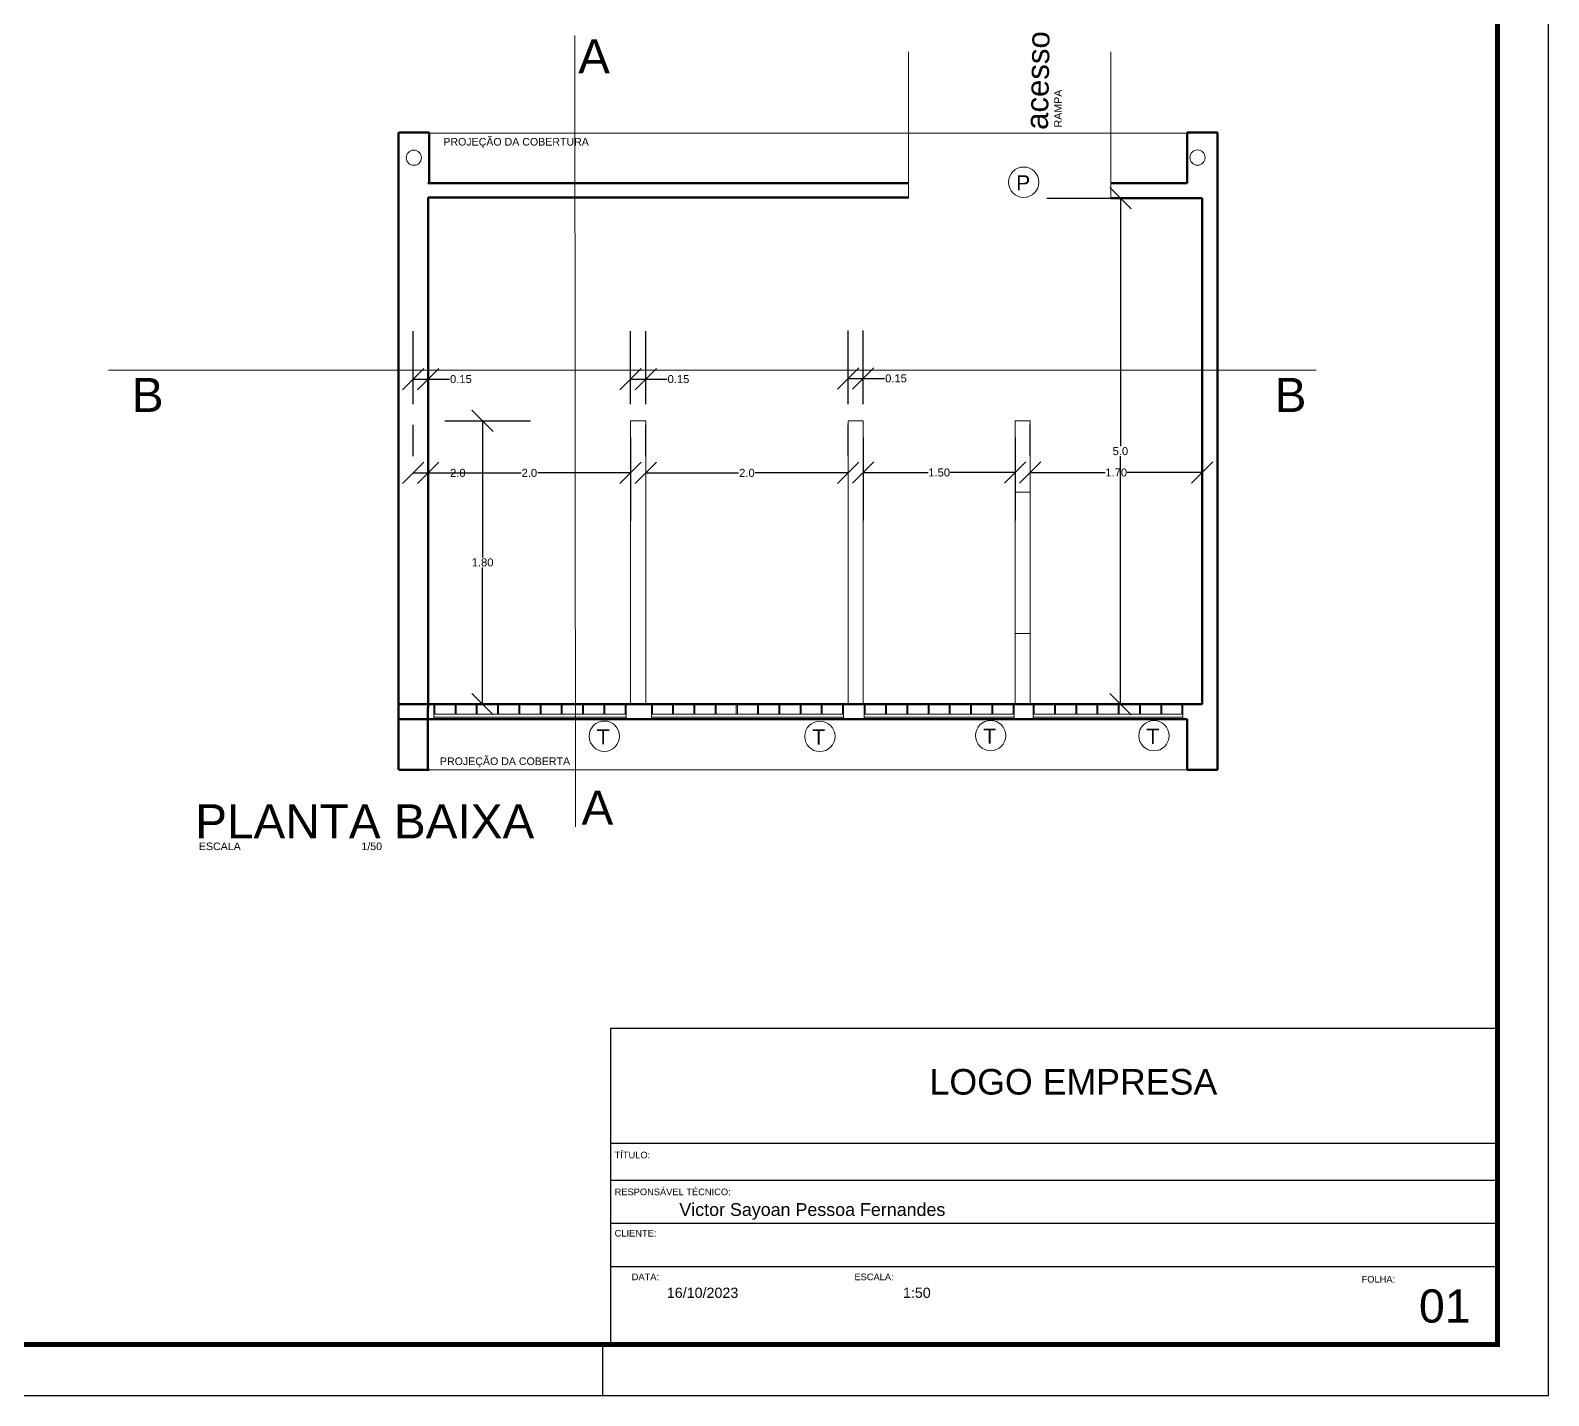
# Model space of a CAD drawing. Header units: metres. Extents: x 4188.7 to 4272.1, y 2012.8 to 2020.9.
# Drawn here: x 4194.43 to 4200.12, y 2012.8 to 2017.92 of the extents above; entities that cross this region are included whole.
import ezdxf

# ---------------------------------------------------------------- set-up
doc = ezdxf.new("R2010")
doc.units = ezdxf.units.M
doc.linetypes.add('HIDDEN', pattern=[9.525, 6.35, -3.175])
doc.layers.add('ARQ-FOLHA', color=7, linetype='Continuous')
for name, color, linetype, lineweight in [('Cotas', 1, 'Continuous', 5), ('MURO', 2, 'Continuous', 15), ('PAREDE', 5, 'Continuous', 60), ('PISO', 1, 'Continuous', 9), ('PROJEÇÃO', 1, 'HIDDEN', 9), ('TEXTO', 7, 'Continuous', 18)]:
    doc.layers.add(name, color=color, linetype=linetype, lineweight=lineweight)
doc.styles.add('60-50', font='arial.ttf', dxfattribs={"height": 0.075})
doc.styles.add('arial', font='arial.ttf')
doc.styles.get("Standard").update_dxf_attribs({"font": 'arial.ttf'})
doc.dimstyles.get("Standard").update_dxf_attribs({"dimtxt": 0.03, "dimasz": 0.08, "dimexe": 0.18, "dimexo": 0.0625, "dimgap": 0.0035, "dimtad": 0, "dimtih": 1, "dimtoh": 1, "dimdec": 4, "dimzin": 0, "dimdsep": 46, "dimtxsty": 'Standard', "dimblk": 'OBLIQUE', "dimcen": 0.05, "dimadec": 0, "dimazin": 0, "dimtfac": 1, "dimtdec": 4, "dimtofl": 0, "dimtmove": 0, "dimatfit": 3, "dimldrblk": 'OBLIQUE', "dimfxl": 1, "dimtolj": 1, "dimtzin": 0, "dimarcsym": 0})

# ---------------------------------------------------------------- blocks, each defined once
blk = doc.blocks.new('FOLHA A2')
at = {"layer": 'ARQ-FOLHA'}
for p, q in [((594, -420), (594, 0)), ((409, -420), (409, -410)), ((0, -420), (594, -420))]:
    blk.add_line(p, q, dxfattribs=at)
at = {"layer": 'ARQ-FOLHA', "const_width": 1}
blk.add_lwpolyline([(25, -410), (584, -410), (584, -10), (25, -10), (25, -410)], dxfattribs=at)
blk = doc.blocks.new('_OBLIQUE')
at = {"color": 0, "linetype": 'ByBlock'}
blk.add_line((-0.5, -0.5), (0.5, 0.5), dxfattribs=at)
blk = doc.blocks.new('*D9')
at = {"color": 0, "lineweight": -2, "transparency": 16777216}
for p, q in [((4195.8631, 2016.5179), (4195.8631, 2016.7918)), ((4195.92, 2016.5179), (4195.92, 2016.7918)), ((4195.8631, 2016.6118), (4195.92, 2016.6118)), ((4195.92, 2016.6118), (4196, 2016.6118))]:
    blk.add_line(p, q, dxfattribs=at)
at = {"color": 0, "lineweight": -2, "transparency": 16777216, "xscale": 0.08, "yscale": 0.08, "zscale": 0.08, "rotation": 180}
blk.add_blockref('_OBLIQUE', (4195.8631, 2016.6118), dxfattribs=at)
at = {"color": 0, "lineweight": -2, "transparency": 16777216, "xscale": 0.08, "yscale": 0.08, "zscale": 0.08}
blk.add_blockref('_OBLIQUE', (4195.92, 2016.6118), dxfattribs=at)
at = {"color": 0, "transparency": 16777216, "insert": (4196.0426, 2016.6118), "char_height": 0.03, "attachment_point": 5}
blk.add_mtext('\\A1;0.15', dxfattribs=at)
blk = doc.blocks.new('*D10')
at = {"color": 0, "lineweight": -2, "transparency": 16777216}
for p, q in [((4196.6785, 2016.5179), (4196.6785, 2016.7918)), ((4196.7354, 2016.5179), (4196.7354, 2016.7918)), ((4196.6785, 2016.6118), (4196.7354, 2016.6118)), ((4196.7354, 2016.6118), (4196.8154, 2016.6118))]:
    blk.add_line(p, q, dxfattribs=at)
at = {"color": 0, "lineweight": -2, "transparency": 16777216, "xscale": 0.08, "yscale": 0.08, "zscale": 0.08, "rotation": 180}
blk.add_blockref('_OBLIQUE', (4196.6785, 2016.6118), dxfattribs=at)
at = {"color": 0, "lineweight": -2, "transparency": 16777216, "xscale": 0.08, "yscale": 0.08, "zscale": 0.08}
blk.add_blockref('_OBLIQUE', (4196.7354, 2016.6118), dxfattribs=at)
at = {"color": 0, "transparency": 16777216, "insert": (4196.8579, 2016.6118), "char_height": 0.03, "attachment_point": 5}
blk.add_mtext('\\A1;0.15', dxfattribs=at)
blk = doc.blocks.new('*D11')
at = {"color": 0, "lineweight": -2, "transparency": 16777216}
for p, q in [((4195.92, 2016.3929), (4195.92, 2016.0802)), ((4196.6785, 2016.3929), (4196.6785, 2016.0802)), ((4195.92, 2016.2602), (4196.2682, 2016.2602)), ((4196.6785, 2016.2602), (4196.3303, 2016.2602))]:
    blk.add_line(p, q, dxfattribs=at)
at = {"color": 0, "lineweight": -2, "transparency": 16777216, "xscale": 0.08, "yscale": 0.08, "zscale": 0.08, "rotation": 180}
blk.add_blockref('_OBLIQUE', (4195.92, 2016.2602), dxfattribs=at)
at = {"color": 0, "lineweight": -2, "transparency": 16777216, "xscale": 0.08, "yscale": 0.08, "zscale": 0.08}
blk.add_blockref('_OBLIQUE', (4196.6785, 2016.2602), dxfattribs=at)
at = {"color": 0, "transparency": 16777216, "insert": (4196.2992, 2016.2602), "char_height": 0.03, "attachment_point": 5}
blk.add_mtext('\\A1;2.0', dxfattribs=at)
blk = doc.blocks.new('*D12')
at = {"color": 0, "lineweight": -2, "transparency": 16777216}
for p, q in [((4196.7354, 2016.3227), (4196.7354, 2016.4402)), ((4197.4938, 2016.3227), (4197.4938, 2016.4402)), ((4196.7354, 2016.2602), (4197.0836, 2016.2602)), ((4197.4938, 2016.2602), (4197.1456, 2016.2602))]:
    blk.add_line(p, q, dxfattribs=at)
at = {"color": 0, "lineweight": -2, "transparency": 16777216, "xscale": 0.08, "yscale": 0.08, "zscale": 0.08, "rotation": 180}
blk.add_blockref('_OBLIQUE', (4196.7354, 2016.2602), dxfattribs=at)
at = {"color": 0, "lineweight": -2, "transparency": 16777216, "xscale": 0.08, "yscale": 0.08, "zscale": 0.08}
blk.add_blockref('_OBLIQUE', (4197.4938, 2016.2602), dxfattribs=at)
at = {"color": 0, "transparency": 16777216, "insert": (4197.1146, 2016.2602), "char_height": 0.03, "attachment_point": 5}
blk.add_mtext('\\A1;2.0', dxfattribs=at)
blk = doc.blocks.new('*D13')
at = {"color": 0, "lineweight": -2, "transparency": 16777216}
for p, q in [((4195.8631, 2016.3227), (4195.8631, 2016.4402)), ((4195.92, 2016.3227), (4195.92, 2016.4402)), ((4195.8631, 2016.2602), (4195.92, 2016.2602)), ((4195.92, 2016.2602), (4196, 2016.2602))]:
    blk.add_line(p, q, dxfattribs=at)
at = {"color": 0, "lineweight": -2, "transparency": 16777216, "xscale": 0.08, "yscale": 0.08, "zscale": 0.08, "rotation": 180}
blk.add_blockref('_OBLIQUE', (4195.8631, 2016.2602), dxfattribs=at)
at = {"color": 0, "lineweight": -2, "transparency": 16777216, "xscale": 0.08, "yscale": 0.08, "zscale": 0.08}
blk.add_blockref('_OBLIQUE', (4195.92, 2016.2602), dxfattribs=at)
at = {"color": 0, "transparency": 16777216, "insert": (4196.031, 2016.2602), "char_height": 0.03, "attachment_point": 5}
blk.add_mtext('\\A1;2.0', dxfattribs=at)
blk = doc.blocks.new('*D14')
at = {"color": 0, "lineweight": -2, "transparency": 16777216}
for p, q in [((4195.9825, 2016.4554), (4196.3039, 2016.4554)), ((4196.1239, 2016.4554), (4196.1239, 2015.9433)), ((4196.1239, 2015.3936), (4196.1239, 2015.9057)), ((4196.4074, 2015.3936), (4195.9439, 2015.3936))]:
    blk.add_line(p, q, dxfattribs=at)
at = {"color": 0, "lineweight": -2, "transparency": 16777216, "xscale": 0.08, "yscale": 0.08, "zscale": 0.08}
for p, rotation in [((4196.1239, 2016.4554), 90), ((4196.1239, 2015.3936), 270)]:
    blk.add_blockref('_OBLIQUE', p, dxfattribs=dict(at, rotation=rotation))
at = {"color": 0, "transparency": 16777216, "insert": (4196.1239, 2015.9245), "char_height": 0.03, "attachment_point": 5}
blk.add_mtext('\\A1;1.80', dxfattribs=at)
blk = doc.blocks.new('*D15')
at = {"color": 0, "lineweight": -2, "transparency": 16777216}
for p, q in [((4197.5507, 2016.3929), (4197.5507, 2016.0816)), ((4198.1195, 2016.3929), (4198.1195, 2016.0816)), ((4197.5507, 2016.2616), (4197.7941, 2016.2616)), ((4198.1195, 2016.2616), (4197.8761, 2016.2616))]:
    blk.add_line(p, q, dxfattribs=at)
at = {"color": 0, "lineweight": -2, "transparency": 16777216, "xscale": 0.08, "yscale": 0.08, "zscale": 0.08, "rotation": 180}
blk.add_blockref('_OBLIQUE', (4197.5507, 2016.2616), dxfattribs=at)
at = {"color": 0, "lineweight": -2, "transparency": 16777216, "xscale": 0.08, "yscale": 0.08, "zscale": 0.08}
blk.add_blockref('_OBLIQUE', (4198.1195, 2016.2616), dxfattribs=at)
at = {"color": 0, "transparency": 16777216, "insert": (4197.8351, 2016.2616), "char_height": 0.03, "attachment_point": 5}
blk.add_mtext('\\A1;1.50', dxfattribs=at)
blk = doc.blocks.new('*D16')
at = {"color": 0, "lineweight": -2, "transparency": 16777216}
for p, q in [((4198.1764, 2016.3241), (4198.1764, 2016.4416)), ((4198.8211, 2016.3241), (4198.8211, 2016.4416)), ((4198.1764, 2016.2616), (4198.4578, 2016.2616)), ((4198.8211, 2016.2616), (4198.5398, 2016.2616))]:
    blk.add_line(p, q, dxfattribs=at)
at = {"color": 0, "lineweight": -2, "transparency": 16777216, "xscale": 0.08, "yscale": 0.08, "zscale": 0.08, "rotation": 180}
blk.add_blockref('_OBLIQUE', (4198.1764, 2016.2616), dxfattribs=at)
at = {"color": 0, "lineweight": -2, "transparency": 16777216, "xscale": 0.08, "yscale": 0.08, "zscale": 0.08}
blk.add_blockref('_OBLIQUE', (4198.8211, 2016.2616), dxfattribs=at)
at = {"color": 0, "transparency": 16777216, "insert": (4198.4988, 2016.2616), "char_height": 0.03, "attachment_point": 5}
blk.add_mtext('\\A1;1.70', dxfattribs=at)
blk = doc.blocks.new('*D17')
at = {"color": 0, "lineweight": -2, "transparency": 16777216}
for p, q in [((4198.2389, 2017.2899), (4198.6944, 2017.2899)), ((4198.5144, 2017.2899), (4198.5144, 2016.3605)), ((4198.5144, 2015.3936), (4198.5144, 2016.3229)), ((4198.2389, 2015.3936), (4198.6944, 2015.3936))]:
    blk.add_line(p, q, dxfattribs=at)
at = {"color": 0, "lineweight": -2, "transparency": 16777216, "xscale": 0.08, "yscale": 0.08, "zscale": 0.08}
for p, rotation in [((4198.5144, 2017.2899), 90), ((4198.5144, 2015.3936), 270)]:
    blk.add_blockref('_OBLIQUE', p, dxfattribs=dict(at, rotation=rotation))
at = {"color": 0, "transparency": 16777216, "insert": (4198.5144, 2016.3417), "char_height": 0.03, "attachment_point": 5}
blk.add_mtext('\\A1;5.0', dxfattribs=at)
blk = doc.blocks.new('*D18')
at = {"color": 0, "lineweight": -2, "transparency": 16777216}
for p, q in [((4197.4938, 2016.5179), (4197.4938, 2016.7947)), ((4197.5507, 2016.5179), (4197.5507, 2016.7947)), ((4197.4938, 2016.6147), (4197.5507, 2016.6147)), ((4197.5507, 2016.6147), (4197.6307, 2016.6147))]:
    blk.add_line(p, q, dxfattribs=at)
at = {"color": 0, "lineweight": -2, "transparency": 16777216, "xscale": 0.08, "yscale": 0.08, "zscale": 0.08, "rotation": 180}
blk.add_blockref('_OBLIQUE', (4197.4938, 2016.6147), dxfattribs=at)
at = {"color": 0, "lineweight": -2, "transparency": 16777216, "xscale": 0.08, "yscale": 0.08, "zscale": 0.08}
blk.add_blockref('_OBLIQUE', (4197.5507, 2016.6147), dxfattribs=at)
at = {"color": 0, "transparency": 16777216, "insert": (4197.6733, 2016.6147), "char_height": 0.03, "attachment_point": 5}
blk.add_mtext('\\A1;0.15', dxfattribs=at)

msp = doc.modelspace()

# ---------------------------------------------------------------- linework, layer by layer
at = {"layer": 'ARQ-FOLHA'}
for p, q in [((4199.92799, 2014.17669), (4196.60273, 2014.17669)), ((4196.60273, 2014.17669), (4196.60273, 2012.99227)), ((4199.92799, 2013.7457), (4196.60273, 2013.7457)), ((4196.60273, 2013.62788), (4196.60273, 2013.62788)), ((4199.92799, 2013.60771), (4196.60273, 2013.60771)), ((4196.60273, 2013.44677), (4196.60273, 2013.44677)), ((4199.92799, 2013.44576), (4196.60273, 2013.44576)), ((4199.92799, 2013.28381), (4196.60273, 2013.28381))]:
    msp.add_line(p, q, dxfattribs=at)
at = {"layer": 'Cotas'}
for centre in [(4198.15209, 2017.35025), (4196.57997, 2015.27315), (4197.38818, 2015.27242), (4198.02821, 2015.2754), (4198.64029, 2015.27482)]:
    msp.add_circle(centre, 0.05688, dxfattribs=at)
at = {"layer": 'MURO'}
for p, q in [((4196.47016, 2017.89966), (4196.47193, 2014.9338)), ((4194.72183, 2016.646), (4199.24856, 2016.646)), ((4195.92002, 2015.3936), (4195.92002, 2016.45544)), ((4196.67847, 2016.45544), (4196.73536, 2016.45544)), ((4196.67847, 2016.45544), (4196.67847, 2015.3936)), ((4196.73536, 2016.45544), (4196.73536, 2015.3936)), ((4197.49381, 2016.45544), (4197.5507, 2016.45544)), ((4197.49381, 2016.45544), (4197.49381, 2015.3936)), ((4197.5507, 2016.45544), (4197.5507, 2015.3936)), ((4198.11954, 2016.1886), (4198.11954, 2016.45544)), ((4198.11954, 2016.45544), (4198.17642, 2016.45544)), ((4198.17642, 2016.45544), (4198.17642, 2016.1886)), ((4198.11954, 2015.39739), (4198.11954, 2016.1886)), ((4198.17642, 2016.1886), (4198.11954, 2016.1886)), ((4198.17642, 2015.39739), (4198.17642, 2016.1886)), ((4198.11954, 2015.67613), (4198.11954, 2015.3936)), ((4198.17642, 2015.65838), (4198.11954, 2015.65838)), ((4198.17642, 2015.65838), (4198.17642, 2015.3936)), ((4195.94103, 2015.3444), (4196.66156, 2015.3444)), ((4196.75637, 2015.3444), (4197.4769, 2015.3444)), ((4197.55449, 2015.3444), (4198.11574, 2015.3444)), ((4198.1878, 2015.3444), (4198.74905, 2015.3444))]:
    msp.add_line(p, q, dxfattribs=at)
at = {"layer": 'PAREDE'}
for p, q in [((4195.80906, 2017.5362), (4195.80906, 2015.1471)), ((4195.80946, 2017.5362), (4195.92323, 2017.5362)), ((4195.92323, 2017.5362), (4195.92323, 2017.34659)), ((4198.76422, 2017.34662), (4198.76422, 2017.53624)), ((4198.76422, 2017.53624), (4198.87799, 2017.53624)), ((4198.87799, 2015.1471), (4198.87799, 2017.53624)), ((4195.91921, 2017.34661), (4196.54601, 2017.34662)), ((4197.5853, 2017.34662), (4196.54601, 2017.34662)), ((4197.47182, 2017.34662), (4197.72014, 2017.34662)), ((4198.47859, 2017.34662), (4198.76422, 2017.34662)), ((4198.6095, 2017.34662), (4198.76422, 2017.34662)), ((4195.92002, 2017.29233), (4195.92002, 2015.37907)), ((4195.92002, 2017.29233), (4197.71994, 2017.29233)), ((4198.47859, 2017.28985), (4198.82111, 2017.28985)), ((4198.82111, 2017.28985), (4198.6095, 2017.28985)), ((4198.82111, 2017.28985), (4198.82111, 2015.3936)), ((4198.82111, 2015.3936), (4195.80906, 2015.3936)), ((4195.91906, 2015.38025), (4195.91906, 2015.1471)), ((4198.76422, 2015.33672), (4195.80906, 2015.33672)), ((4198.76422, 2015.1471), (4198.76422, 2015.33672)), ((4195.92342, 2015.1471), (4195.80965, 2015.1471)), ((4198.87799, 2015.1471), (4198.76422, 2015.1471))]:
    msp.add_line(p, q, dxfattribs=at)
at = {"layer": 'PISO'}
for p, q in [((4197.72014, 2017.28985), (4197.72014, 2017.83954)), ((4198.47859, 2017.28985), (4198.47859, 2017.83957))]:
    msp.add_line(p, q, dxfattribs=at)
for centre in [(4195.86618, 2017.44199), (4198.80359, 2017.44255)]:
    msp.add_circle(centre, 0.02844, dxfattribs=at)
at = {"layer": 'PROJEÇÃO'}
for p, q in [((4195.92323, 2017.53356), (4198.76422, 2017.53356)), ((4195.94103, 2015.3936), (4195.94103, 2015.33672)), ((4195.94482, 2015.3936), (4195.94482, 2015.35568)), ((4196.02067, 2015.3936), (4196.02067, 2015.35568)), ((4196.02446, 2015.3936), (4196.02446, 2015.35568)), ((4196.1003, 2015.3936), (4196.1003, 2015.35568)), ((4196.1041, 2015.3936), (4196.1041, 2015.35568)), ((4196.17994, 2015.3936), (4196.17994, 2015.35568)), ((4196.18373, 2015.3936), (4196.18373, 2015.35568)), ((4196.25958, 2015.3936), (4196.25958, 2015.35568)), ((4196.26337, 2015.3936), (4196.26337, 2015.35568)), ((4196.33922, 2015.3936), (4196.33922, 2015.35568)), ((4196.34301, 2015.3936), (4196.34301, 2015.35568)), ((4196.41885, 2015.3936), (4196.41885, 2015.35568)), ((4196.42265, 2015.3936), (4196.42265, 2015.35568)), ((4196.49849, 2015.3936), (4196.49849, 2015.35568)), ((4196.50228, 2015.3936), (4196.50228, 2015.35568)), ((4196.57813, 2015.3936), (4196.57813, 2015.35568)), ((4196.58192, 2015.3936), (4196.58192, 2015.35568)), ((4196.65776, 2015.3936), (4196.65776, 2015.35568)), ((4196.66156, 2015.3936), (4196.66156, 2015.33672)), ((4196.75637, 2015.3936), (4196.75637, 2015.33672)), ((4196.76016, 2015.3936), (4196.76016, 2015.35568)), ((4196.836, 2015.3936), (4196.836, 2015.35568)), ((4196.8398, 2015.3936), (4196.8398, 2015.35568)), ((4196.91564, 2015.3936), (4196.91564, 2015.35568)), ((4196.91943, 2015.3936), (4196.91943, 2015.35568)), ((4196.99528, 2015.3936), (4196.99528, 2015.35568)), ((4196.99907, 2015.3936), (4196.99907, 2015.35568)), ((4197.07492, 2015.3936), (4197.07492, 2015.35568)), ((4197.07871, 2015.3936), (4197.07871, 2015.35568)), ((4197.15456, 2015.3936), (4197.15456, 2015.35568)), ((4197.15835, 2015.3936), (4197.15835, 2015.35568)), ((4197.23419, 2015.3936), (4197.23419, 2015.35568)), ((4197.23799, 2015.3936), (4197.23799, 2015.35568)), ((4197.31383, 2015.3936), (4197.31383, 2015.35568)), ((4197.31762, 2015.3936), (4197.31762, 2015.35568)), ((4197.39347, 2015.3936), (4197.39347, 2015.35568)), ((4197.39726, 2015.3936), (4197.39726, 2015.35568)), ((4197.4731, 2015.3936), (4197.4731, 2015.35568)), ((4197.4769, 2015.3936), (4197.4769, 2015.33672)), ((4197.55449, 2015.3936), (4197.55449, 2015.33672)), ((4197.55828, 2015.3936), (4197.55828, 2015.35568)), ((4197.63413, 2015.3936), (4197.63413, 2015.35568)), ((4197.63792, 2015.3936), (4197.63792, 2015.35568)), ((4197.71376, 2015.3936), (4197.71376, 2015.35568)), ((4197.71756, 2015.3936), (4197.71756, 2015.35568)), ((4197.7934, 2015.3936), (4197.7934, 2015.35568)), ((4197.79719, 2015.3936), (4197.79719, 2015.35568)), ((4197.87304, 2015.3936), (4197.87304, 2015.35568)), ((4197.87683, 2015.3936), (4197.87683, 2015.35568)), ((4197.95268, 2015.3936), (4197.95268, 2015.35568)), ((4197.95647, 2015.3936), (4197.95647, 2015.35568)), ((4198.03231, 2015.3936), (4198.03231, 2015.35568)), ((4198.03611, 2015.3936), (4198.03611, 2015.35568)), ((4198.11195, 2015.3936), (4198.11195, 2015.35568)), ((4198.11574, 2015.3936), (4198.11574, 2015.33672)), ((4198.1878, 2015.3936), (4198.1878, 2015.33672)), ((4198.19159, 2015.3936), (4198.19159, 2015.35568)), ((4198.26744, 2015.3936), (4198.26744, 2015.35568)), ((4198.27123, 2015.3936), (4198.27123, 2015.35568)), ((4198.34707, 2015.3936), (4198.34707, 2015.35568)), ((4198.35087, 2015.3936), (4198.35087, 2015.35568)), ((4198.42671, 2015.3936), (4198.42671, 2015.35568)), ((4198.4305, 2015.3936), (4198.4305, 2015.35568)), ((4198.50635, 2015.3936), (4198.50635, 2015.35568)), ((4198.51014, 2015.3936), (4198.51014, 2015.35568)), ((4198.58599, 2015.3936), (4198.58599, 2015.35568)), ((4198.58978, 2015.3936), (4198.58978, 2015.35568)), ((4198.66562, 2015.3936), (4198.66562, 2015.35568)), ((4198.66942, 2015.3936), (4198.66942, 2015.35568)), ((4198.74526, 2015.3936), (4198.74526, 2015.35568)), ((4198.74905, 2015.3936), (4198.74905, 2015.33672)), ((4195.94103, 2015.35568), (4196.66156, 2015.35568)), ((4196.75637, 2015.35568), (4197.4769, 2015.35568)), ((4197.55449, 2015.35568), (4198.11574, 2015.35568)), ((4198.1878, 2015.35568), (4198.74905, 2015.35568)), ((4198.76422, 2015.1471), (4195.80965, 2015.1471))]:
    msp.add_line(p, q, dxfattribs=at)

# ---------------------------------------------------------------- block references
at = {"layer": 'ARQ-FOLHA', "xscale": 0.01916579205580684, "yscale": 0.01916579205580684, "zscale": 0.01916579205580684}
msp.add_blockref('FOLHA A2', (4188.73517, 2020.85025), dxfattribs=at)

# ---------------------------------------------------------------- texts
at = {"layer": 'ARQ-FOLHA', "style": 'arial'}
for s, height, p in [('LOGO EMPRESA', 0.095829, (4197.799, 2013.92936)), ('TÍTULO:', 0.024916, (4196.61869, 2013.69012)), ('RESPONSÁVEL TÉCNICO:', 0.0249155, (4196.61869, 2013.55213)), ('Victor Sayoan Pessoa Fernandes', 0.0479145, (4196.86133, 2013.47441)), ('CLIENTE:', 0.024916, (4196.61869, 2013.39713)), ('DATA:', 0.024916, (4196.6827, 2013.23342)), ('16/10/2023', 0.038332, (4196.81432, 2013.16723)), ('ESCALA:', 0.024916, (4197.51754, 2013.23342)), ('1:50', 0.038332, (4197.69943, 2013.16723)), ('FOLHA:', 0.024916, (4199.41859, 2013.22473))]:
    msp.add_text(s, height=height, dxfattribs=at).set_placement(p)
msp.add_attdef('01', (4199.63356, 2013.0744), '01', height=0.124578, dxfattribs=at)
at = {"layer": 'TEXTO', "style": '60-50'}
for s, height, p in [('A', 0.12793, (4196.48211, 2017.75782)), ('PROJEÇÃO DA COBERTURA', 0.028442, (4195.97675, 2017.48754)), ('P', 0.05706, (4198.12356, 2017.31937)), ('B', 0.12793, (4194.80897, 2016.4887)), ('B', 0.12793, (4199.0927, 2016.4887)), ('T', 0.05706, (4196.55144, 2015.24227)), ('T', 0.05706, (4197.35965, 2015.24154)), ('T', 0.05706, (4197.99968, 2015.24452)), ('T', 0.05706, (4198.61176, 2015.24395)), ('PROJEÇÃO DA COBERTA', 0.028442, (4195.96404, 2015.16502)), ('A', 0.12793, (4196.49465, 2014.94099)), ('PLANTA BAIXA', 0.1279263, (4195.04661, 2014.88974)), ('ESCALA                                         1/50', 0.028442, (4195.06047, 2014.84597))]:
    msp.add_text(s, height=height, dxfattribs=at).set_placement(p)
for s, height, rotation, p in [('acesso', 0.083568, 88.95748, (4198.24268, 2017.54591)), ('RAMPA', 0.028442, 90, (4198.29497, 2017.55564))]:
    msp.add_text(s, height=height, rotation=rotation, dxfattribs=at).set_placement(p)

# ---------------------------------------------------------------- dimensions: what is measured, and where the dimension line sits
for base, p1, p2, text, picture, middle in [((4198.51442, 2015.3936), (4198.17642, 2017.28985), (4198.17642, 2015.3936), '5.0', '*D17', (4198.51442, 2016.34173)), ((4196.12395, 2015.3936), (4195.92002, 2016.45544), (4196.46987, 2015.3936), '1.80', '*D14', (4196.12395, 2015.92452))]:
    dim = msp.add_linear_dim(base=base, p1=p1, p2=p2, angle=90, text=text, dimstyle='Standard')
    dim.commit()
    dim.dimension.update_dxf_attribs({"geometry": picture, "text_midpoint": middle})
for base, p1, p2, text, picture, middle in [((4195.92002, 2016.61185), (4195.86313, 2016.45544), (4195.92002, 2016.45544), '0.15', '*D9', (4196.04259, 2016.61185)), ((4196.73536, 2016.61185), (4196.67847, 2016.45544), (4196.73536, 2016.45544), '0.15', '*D10', (4196.85793, 2016.61185)), ((4197.5507, 2016.61471), (4197.49381, 2016.45544), (4197.5507, 2016.45544), '0.15', '*D18', (4197.67327, 2016.61471)), ((4196.67847, 2016.26018), (4195.92002, 2016.45544), (4196.67847, 2016.45544), '2.0', '*D11', (4196.29925, 2016.26018)), ((4198.11954, 2016.26156), (4197.5507, 2016.45544), (4198.11954, 2016.45544), '1.50', '*D15', (4197.83512, 2016.26156)), ((4195.92002, 2016.26018), (4195.86313, 2016.26018), (4195.92002, 2016.26018), '2.0', '*D13', (4196.03103, 2016.26018)), ((4197.49381, 2016.26018), (4196.73536, 2016.26018), (4197.49381, 2016.26018), '2.0', '*D12', (4197.11458, 2016.26018)), ((4198.82111, 2016.26156), (4198.17642, 2016.26156), (4198.82111, 2016.26156), '1.70', '*D16', (4198.49876, 2016.26156))]:
    dim = msp.add_linear_dim(base=base, p1=p1, p2=p2, text=text, dimstyle='Standard')
    dim.commit()
    dim.dimension.update_dxf_attribs({"geometry": picture, "text_midpoint": middle})

doc.saveas('drawing.dxf')
